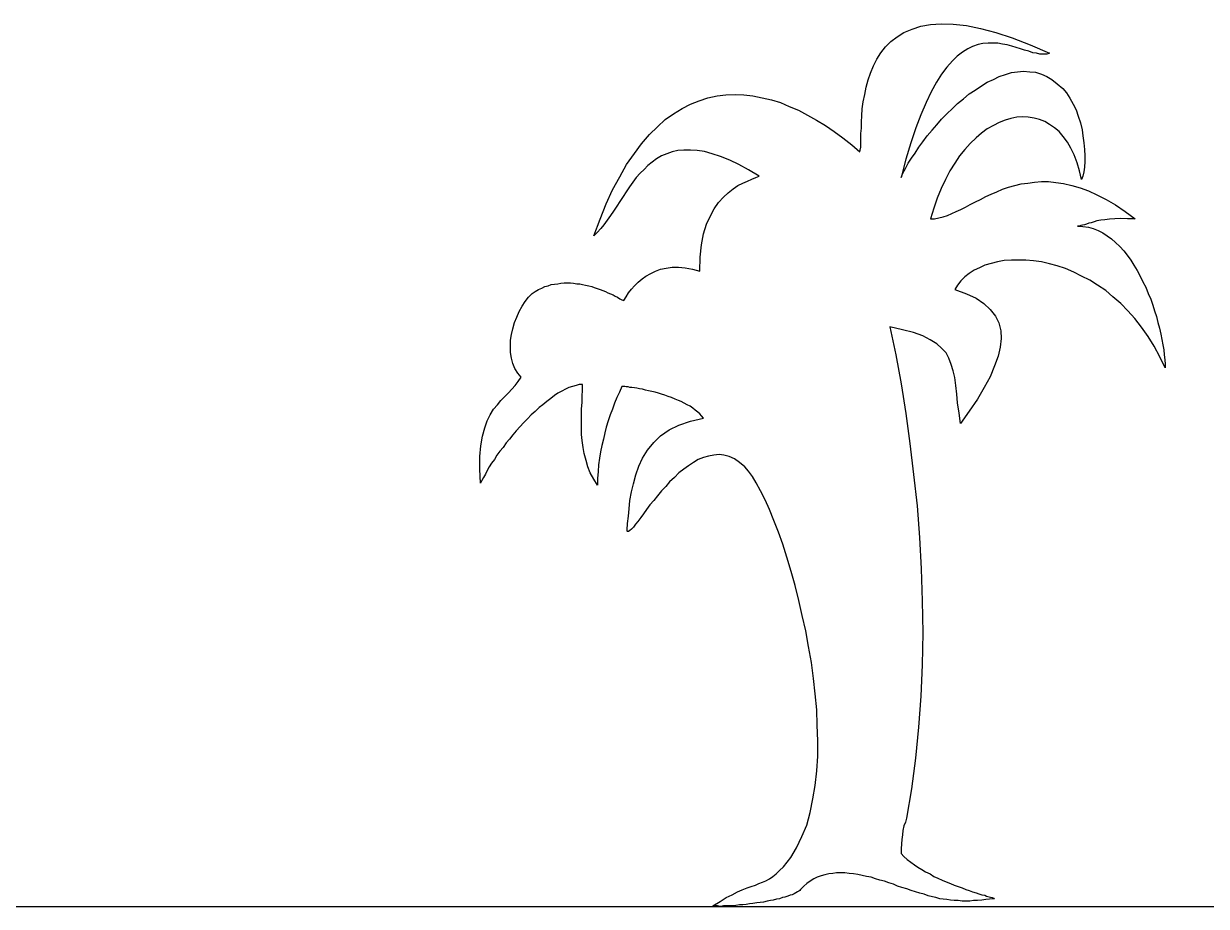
# Model space of a CAD drawing. Header units: millimetres. Extents: x 87938 to 265635, y 330093 to 434310.
# Drawn here: x 240522 to 250663, y 365241 to 372806 of the extents above; entities that cross this region are included whole.
import ezdxf

# ---------------------------------------------------------------- set-up
doc = ezdxf.new("R2010")
doc.units = ezdxf.units.MM
doc.layers.add('www.cad-blocks.net', color=7, linetype='Continuous')

# ---------------------------------------------------------------- blocks, each defined once
blk = doc.blocks.new('A$C131A122F')
at = {"linetype": 'Continuous'}
for p, q in [((3635, 7490), (3705, 7518)), ((3705, 7518), (3780, 7543)), ((3780, 7543), (3863, 7556)), ((3863, 7556), (3954, 7564)), ((3954, 7564), (4058, 7560)), ((4058, 7560), (4170, 7548)), ((4170, 7548), (4290, 7523)), ((4290, 7523), (4423, 7490)), ((3477, 7365), (3523, 7411)), ((3523, 7411), (3577, 7452)), ((3577, 7452), (3635, 7490)), ((4423, 7490), (4564, 7444)), ((4564, 7444), (4718, 7382)), ((3402, 7261), (3436, 7315)), ((3436, 7315), (3477, 7365)), ((4137, 7319), (4091, 7286)), ((4183, 7348), (4137, 7319)), ((4224, 7369), (4183, 7348)), ((4270, 7386), (4224, 7369)), ((4311, 7394), (4270, 7386)), ((4357, 7398), (4311, 7394)), ((4398, 7398), (4357, 7398)), ((4440, 7398), (4398, 7398)), ((4481, 7390), (4440, 7398)), ((4519, 7382), (4481, 7390)), ((4560, 7373), (4519, 7382)), ((4597, 7361), (4560, 7373)), ((4635, 7348), (4597, 7361)), ((4668, 7336), (4635, 7348)), ((4705, 7328), (4668, 7336)), ((4739, 7315), (4705, 7328)), ((4718, 7382), (4884, 7311)), ((4772, 7311), (4739, 7315)), ((4801, 7303), (4772, 7311)), ((4830, 7303), (4801, 7303)), ((4859, 7303), (4830, 7303)), ((4884, 7311), (4859, 7303)), ((3349, 7141), (3373, 7203)), ((3373, 7203), (3402, 7261)), ((4050, 7245), (4004, 7191)), ((4091, 7286), (4050, 7245)), ((3328, 7083), (3349, 7141)), ((3958, 7133), (3913, 7062)), ((4004, 7191), (3958, 7133)), ((4402, 7087), (4452, 7112)), ((4452, 7112), (4506, 7129)), ((4506, 7129), (4556, 7145)), ((4556, 7145), (4610, 7153)), ((4610, 7153), (4660, 7158)), ((4660, 7158), (4714, 7153)), ((4714, 7153), (4763, 7149)), ((4763, 7149), (4813, 7133)), ((4813, 7133), (4859, 7112)), ((4859, 7112), (4904, 7087)), ((3299, 6958), (3311, 7021)), ((3311, 7021), (3328, 7083)), ((3913, 7062), (3867, 6979)), ((4245, 6996), (4299, 7033)), ((4299, 7033), (4348, 7062)), ((4348, 7062), (4402, 7087)), ((4904, 7087), (4950, 7050)), ((4950, 7050), (4996, 7008)), ((4996, 7008), (5029, 6971)), ((1805, 6875), (1880, 6904)), ((1880, 6904), (1954, 6929)), ((1954, 6929), (2033, 6946)), ((2033, 6946), (2108, 6954)), ((2108, 6954), (2187, 6958)), ((2187, 6958), (2261, 6954)), ((2261, 6954), (2340, 6946)), ((2340, 6946), (2419, 6929)), ((2419, 6929), (2498, 6913)), ((2498, 6913), (2577, 6888)), ((3278, 6834), (3286, 6896)), ((3286, 6896), (3299, 6958)), ((3867, 6979), (3826, 6888)), ((4095, 6879), (4145, 6921)), ((4145, 6921), (4195, 6963)), ((4195, 6963), (4245, 6996)), ((5029, 6971), (5058, 6925)), ((5058, 6925), (5087, 6875)), ((1660, 6792), (1734, 6838)), ((1734, 6838), (1805, 6875)), ((2577, 6888), (2651, 6855)), ((2651, 6855), (2730, 6822)), ((2730, 6822), (2809, 6780)), ((3274, 6776), (3278, 6834)), ((3826, 6888), (3780, 6784)), ((4004, 6792), (4050, 6838)), ((4050, 6838), (4095, 6879)), ((5087, 6875), (5112, 6826)), ((5112, 6826), (5128, 6772)), ((1523, 6680), (1589, 6743)), ((1589, 6743), (1660, 6792)), ((2809, 6780), (2884, 6738)), ((2884, 6738), (2963, 6693)), ((2963, 6693), (3037, 6639)), ((3270, 6722), (3274, 6776)), ((3270, 6668), (3270, 6722)), ((3780, 6784), (3738, 6672)), ((3876, 6651), (3917, 6697)), ((3917, 6697), (3958, 6747)), ((3958, 6747), (4004, 6792)), ((4402, 6693), (4348, 6664)), ((4452, 6718), (4402, 6693)), ((4502, 6738), (4452, 6718)), ((4552, 6751), (4502, 6738)), ((4602, 6763), (4552, 6751)), ((4651, 6767), (4602, 6763)), ((4701, 6763), (4651, 6767)), ((4751, 6755), (4701, 6763)), ((4797, 6743), (4751, 6755)), ((4842, 6726), (4797, 6743)), ((4884, 6701), (4842, 6726)), ((4925, 6672), (4884, 6701)), ((5128, 6772), (5149, 6714)), ((5149, 6714), (5162, 6655)), ((1386, 6535), (1452, 6614)), ((1452, 6614), (1523, 6680)), ((3037, 6639), (3112, 6585)), ((3265, 6622), (3270, 6668)), ((3265, 6577), (3265, 6622)), ((3738, 6672), (3693, 6543)), ((3797, 6552), (3834, 6602)), ((3834, 6602), (3876, 6651)), ((4299, 6626), (4253, 6585)), ((4348, 6664), (4299, 6626)), ((4967, 6639), (4925, 6672)), ((5000, 6597), (4967, 6639)), ((5037, 6548), (5000, 6597)), ((5162, 6655), (5170, 6602)), ((5170, 6602), (5178, 6543)), ((1324, 6452), (1386, 6535)), ((3112, 6585), (3187, 6527)), ((3187, 6527), (3257, 6465)), ((3261, 6481), (3265, 6506)), ((3265, 6539), (3265, 6577)), ((3265, 6506), (3265, 6539)), ((3693, 6543), (3651, 6402)), ((3730, 6456), (3763, 6506)), ((3763, 6506), (3797, 6552)), ((4203, 6539), (4158, 6485)), ((4253, 6585), (4203, 6539)), ((5066, 6498), (5037, 6548)), ((5095, 6440), (5066, 6498)), ((5178, 6543), (5183, 6485)), ((1257, 6357), (1324, 6452)), ((1514, 6407), (1477, 6378)), ((1556, 6431), (1514, 6407)), ((1602, 6448), (1556, 6431)), ((1647, 6465), (1602, 6448)), ((1697, 6477), (1647, 6465)), ((1747, 6481), (1697, 6477)), ((1805, 6481), (1747, 6481)), ((1863, 6477), (1805, 6481)), ((1925, 6469), (1863, 6477)), ((1992, 6448), (1925, 6469)), ((2062, 6427), (1992, 6448)), ((2141, 6394), (2062, 6427)), ((2220, 6357), (2141, 6394)), ((3257, 6465), (3261, 6481)), ((3651, 6402), (3610, 6245)), ((3672, 6369), (3701, 6411)), ((3701, 6411), (3730, 6456)), ((4112, 6431), (4070, 6369)), ((4158, 6485), (4112, 6431)), ((5120, 6373), (5095, 6440)), ((5183, 6485), (5187, 6431)), ((5187, 6431), (5187, 6382)), ((1199, 6253), (1257, 6357)), ((1407, 6315), (1373, 6282)), ((1440, 6348), (1407, 6315)), ((1477, 6378), (1440, 6348)), ((2303, 6311), (2220, 6357)), ((2394, 6257), (2303, 6311)), ((3626, 6282), (3647, 6323)), ((3647, 6323), (3672, 6369)), ((4029, 6303), (3992, 6228)), ((4070, 6369), (4029, 6303)), ((5141, 6303), (5120, 6373)), ((5158, 6228), (5141, 6303)), ((5178, 6295), (5170, 6257)), ((5183, 6336), (5178, 6295)), ((5187, 6382), (5183, 6336)), ((1137, 6141), (1199, 6253)), ((1311, 6207), (1282, 6166)), ((1340, 6245), (1311, 6207)), ((1373, 6282), (1340, 6245)), ((2212, 6178), (2253, 6199)), ((2253, 6199), (2294, 6216)), ((2294, 6216), (2332, 6232)), ((2332, 6232), (2365, 6245)), ((2365, 6245), (2394, 6257)), ((3610, 6245), (3626, 6282)), ((3992, 6228), (3954, 6153)), ((4585, 6178), (4639, 6191)), ((4639, 6191), (4697, 6199)), ((4697, 6199), (4755, 6207)), ((4755, 6207), (4813, 6211)), ((4813, 6211), (4875, 6211)), ((4875, 6211), (4938, 6203)), ((4938, 6203), (5004, 6195)), ((5004, 6195), (5075, 6178)), ((5170, 6257), (5158, 6228)), ((1083, 6021), (1137, 6141)), ((1253, 6124), (1228, 6083)), ((1282, 6166), (1253, 6124)), ((2087, 6079), (2129, 6116)), ((2129, 6116), (2170, 6149)), ((2170, 6149), (2212, 6178)), ((3954, 6153), (3921, 6070)), ((4336, 6083), (4382, 6104)), ((4382, 6104), (4432, 6124)), ((4432, 6124), (4481, 6145)), ((4481, 6145), (4531, 6162)), ((4531, 6162), (4585, 6178)), ((5075, 6178), (5145, 6158)), ((5145, 6158), (5216, 6133)), ((5216, 6133), (5290, 6099)), ((5290, 6099), (5369, 6058)), ((1029, 5888), (1083, 6021)), ((1174, 6000), (1145, 5958)), ((1199, 6041), (1174, 6000)), ((1228, 6083), (1199, 6041)), ((2008, 5979), (2046, 6033)), ((2046, 6033), (2087, 6079)), ((3892, 5983), (3863, 5892)), ((3921, 6070), (3892, 5983)), ((4124, 5971), (4162, 5992)), ((4162, 5992), (4203, 6016)), ((4203, 6016), (4249, 6037)), ((4249, 6037), (4290, 6058)), ((4290, 6058), (4336, 6083)), ((5369, 6058), (5448, 6012)), ((5448, 6012), (5531, 5954)), ((975, 5747), (1029, 5888)), ((1120, 5921), (1091, 5880)), ((1145, 5958), (1120, 5921)), ((1942, 5846), (1975, 5917)), ((1975, 5917), (2008, 5979)), ((3863, 5892), (3896, 5892)), ((3896, 5892), (3933, 5900)), ((3933, 5900), (3971, 5909)), ((3971, 5909), (4008, 5921)), ((4008, 5921), (4045, 5938)), ((4045, 5938), (4083, 5954)), ((4083, 5954), (4124, 5971)), ((5357, 5884), (5324, 5880)), ((5398, 5888), (5357, 5884)), ((5444, 5892), (5398, 5888)), ((5494, 5896), (5444, 5892)), ((5552, 5892), (5494, 5896)), ((5531, 5954), (5618, 5892)), ((5618, 5892), (5552, 5892)), ((1037, 5809), (1004, 5776)), ((1062, 5842), (1037, 5809)), ((1091, 5880), (1062, 5842)), ((1917, 5763), (1942, 5846)), ((5141, 5830), (5124, 5830)), ((5124, 5830), (5170, 5826)), ((5153, 5834), (5141, 5830)), ((5166, 5838), (5153, 5834)), ((5183, 5842), (5166, 5838)), ((5170, 5826), (5216, 5822)), ((5199, 5846), (5183, 5842)), ((5220, 5855), (5199, 5846)), ((5216, 5822), (5257, 5809)), ((5240, 5859), (5220, 5855)), ((5265, 5867), (5240, 5859)), ((5257, 5809), (5299, 5792)), ((5290, 5875), (5265, 5867)), ((5324, 5880), (5290, 5875)), ((5299, 5792), (5340, 5772)), ((1004, 5776), (975, 5747)), ((1900, 5668), (1917, 5763)), ((5340, 5772), (5378, 5747)), ((5378, 5747), (5415, 5722)), ((5415, 5722), (5448, 5689)), ((5448, 5689), (5485, 5655)), ((1888, 5564), (1900, 5668)), ((5485, 5655), (5519, 5618)), ((5519, 5618), (5548, 5581)), ((5548, 5581), (5581, 5539)), ((1597, 5469), (1647, 5477)), ((1647, 5477), (1701, 5477)), ((1701, 5477), (1759, 5473)), ((1884, 5444), (1888, 5564)), ((4328, 5494), (4282, 5473)), ((4382, 5510), (4328, 5494)), ((4436, 5523), (4382, 5510)), ((4494, 5535), (4436, 5523)), ((4556, 5539), (4494, 5535)), ((4618, 5539), (4556, 5539)), ((4680, 5539), (4618, 5539)), ((4747, 5531), (4680, 5539)), ((4813, 5523), (4747, 5531)), ((4884, 5506), (4813, 5523)), ((4950, 5490), (4884, 5506)), ((5021, 5465), (4950, 5490)), ((5581, 5539), (5606, 5494)), ((5606, 5494), (5635, 5448)), ((1357, 5348), (1390, 5378)), ((1390, 5378), (1423, 5402)), ((1423, 5402), (1465, 5423)), ((1465, 5423), (1506, 5444)), ((1506, 5444), (1548, 5460)), ((1548, 5460), (1597, 5469)), ((1759, 5473), (1822, 5460)), ((1822, 5460), (1884, 5444)), ((4158, 5394), (4124, 5361)), ((4195, 5423), (4158, 5394)), ((4236, 5452), (4195, 5423)), ((4282, 5473), (4236, 5452)), ((5091, 5436), (5021, 5465)), ((5158, 5402), (5091, 5436)), ((5228, 5365), (5158, 5402)), ((5635, 5448), (5660, 5402)), ((5660, 5402), (5684, 5353)), ((473, 5270), (502, 5286)), ((502, 5286), (531, 5299)), ((531, 5299), (556, 5311)), ((556, 5311), (585, 5319)), ((585, 5319), (610, 5328)), ((610, 5328), (639, 5332)), ((639, 5332), (668, 5336)), ((668, 5336), (693, 5340)), ((693, 5340), (722, 5344)), ((722, 5344), (747, 5344)), ((747, 5344), (776, 5344)), ((776, 5344), (801, 5340)), ((801, 5340), (830, 5336)), ((830, 5336), (855, 5336)), ((855, 5336), (880, 5328)), ((880, 5328), (904, 5324)), ((904, 5324), (934, 5319)), ((934, 5319), (958, 5311)), ((958, 5311), (979, 5303)), ((979, 5303), (1004, 5295)), ((1004, 5295), (1029, 5286)), ((1029, 5286), (1054, 5278)), ((1054, 5278), (1075, 5270)), ((1274, 5257), (1299, 5290)), ((1299, 5290), (1324, 5319)), ((1324, 5319), (1357, 5348)), ((4095, 5324), (4070, 5286)), ((4070, 5286), (4170, 5249)), ((4124, 5361), (4095, 5324)), ((5295, 5324), (5228, 5365)), ((5365, 5278), (5295, 5324)), ((5427, 5224), (5365, 5278)), ((5684, 5353), (5709, 5307)), ((5709, 5307), (5730, 5253)), ((361, 5145), (386, 5183)), ((386, 5183), (415, 5220)), ((415, 5220), (448, 5253)), ((448, 5253), (473, 5270)), ((1075, 5270), (1095, 5257)), ((1095, 5257), (1120, 5249)), ((1120, 5249), (1141, 5240)), ((1141, 5240), (1158, 5228)), ((1158, 5228), (1178, 5220)), ((1178, 5220), (1199, 5207)), ((1199, 5207), (1216, 5199)), ((1216, 5199), (1232, 5191)), ((1232, 5191), (1253, 5224)), ((1253, 5224), (1274, 5257)), ((4170, 5249), (4253, 5211)), ((4253, 5211), (4319, 5166)), ((5494, 5166), (5427, 5224)), ((5730, 5253), (5751, 5203)), ((5751, 5203), (5768, 5153)), ((315, 5050), (336, 5099)), ((336, 5099), (361, 5145)), ((4319, 5166), (4373, 5116)), ((4373, 5116), (4419, 5058)), ((5556, 5104), (5494, 5166)), ((5614, 5037), (5556, 5104)), ((5768, 5153), (5784, 5104)), ((5784, 5104), (5801, 5054)), ((282, 4950), (295, 5004)), ((295, 5004), (315, 5050)), ((4419, 5058), (4448, 5000)), ((4448, 5000), (4465, 4933)), ((5672, 4963), (5614, 5037)), ((5801, 5054), (5813, 5004)), ((5813, 5004), (5826, 4954)), ((261, 4851), (270, 4900)), ((270, 4900), (282, 4950)), ((3622, 4942), (3514, 4967)), ((3514, 4967), (3564, 4726)), ((3718, 4917), (3622, 4942)), ((3797, 4888), (3718, 4917)), ((3859, 4855), (3797, 4888)), ((4465, 4933), (4469, 4867)), ((5730, 4884), (5672, 4963)), ((5780, 4801), (5730, 4884)), ((5826, 4954), (5838, 4904)), ((5838, 4904), (5846, 4859)), ((261, 4796), (261, 4851)), ((261, 4747), (261, 4796)), ((3917, 4821), (3859, 4855)), ((3958, 4784), (3917, 4821)), ((3996, 4743), (3958, 4784)), ((4460, 4792), (4444, 4714)), ((4469, 4867), (4460, 4792)), ((5830, 4709), (5780, 4801)), ((5846, 4859), (5855, 4813)), ((5855, 4813), (5863, 4768)), ((5863, 4768), (5867, 4726)), ((270, 4697), (261, 4747)), ((282, 4651), (270, 4697)), ((3564, 4726), (3610, 4477)), ((4021, 4697), (3996, 4743)), ((4041, 4643), (4021, 4697)), ((4444, 4714), (4411, 4631)), ((5875, 4614), (5830, 4709)), ((5867, 4726), (5871, 4684)), ((5871, 4684), (5875, 4647)), ((299, 4610), (282, 4651)), ((324, 4568), (299, 4610)), ((353, 4535), (324, 4568)), ((4058, 4589), (4041, 4643)), ((4070, 4531), (4058, 4589)), ((4411, 4631), (4373, 4539)), ((5875, 4647), (5875, 4614)), ((274, 4431), (303, 4465)), ((303, 4465), (328, 4498)), ((328, 4498), (353, 4535)), ((826, 4465), (792, 4456)), ((851, 4473), (826, 4465)), ((880, 4473), (851, 4473)), ((880, 4423), (880, 4473)), ((3610, 4477), (3651, 4224)), ((4079, 4465), (4070, 4531)), ((4087, 4390), (4079, 4465)), ((4373, 4539), (4324, 4448)), ((178, 4336), (212, 4369)), ((212, 4369), (245, 4402)), ((245, 4402), (274, 4431)), ((639, 4377), (606, 4353)), ((668, 4398), (639, 4377)), ((701, 4415), (668, 4398)), ((734, 4431), (701, 4415)), ((763, 4448), (734, 4431)), ((792, 4456), (763, 4448)), ((875, 4373), (880, 4423)), ((875, 4319), (875, 4373)), ((1174, 4361), (1154, 4311)), ((1195, 4407), (1174, 4361)), ((1216, 4456), (1195, 4407)), ((1220, 4456), (1216, 4456)), ((1228, 4456), (1220, 4456)), ((1241, 4456), (1228, 4456)), ((1253, 4452), (1241, 4456)), ((1270, 4452), (1253, 4452)), ((1286, 4448), (1270, 4452)), ((1303, 4448), (1286, 4448)), ((1324, 4444), (1303, 4448)), ((1344, 4440), (1324, 4444)), ((1369, 4436), (1344, 4440)), ((1394, 4431), (1369, 4436)), ((1419, 4423), (1394, 4431)), ((1444, 4419), (1419, 4423)), ((1473, 4411), (1444, 4419)), ((1502, 4407), (1473, 4411)), ((1531, 4398), (1502, 4407)), ((1556, 4390), (1531, 4398)), ((1585, 4382), (1556, 4390)), ((1614, 4369), (1585, 4382)), ((1643, 4361), (1614, 4369)), ((1672, 4348), (1643, 4361)), ((4095, 4315), (4087, 4390)), ((4324, 4448), (4265, 4348)), ((87, 4212), (116, 4261)), ((116, 4261), (149, 4299)), ((149, 4299), (178, 4336)), ((506, 4274), (473, 4241)), ((539, 4299), (506, 4274)), ((573, 4328), (539, 4299)), ((606, 4353), (573, 4328)), ((871, 4265), (875, 4319)), ((871, 4212), (871, 4265)), ((1137, 4261), (1116, 4212)), ((1154, 4311), (1137, 4261)), ((1701, 4336), (1672, 4348)), ((1726, 4328), (1701, 4336)), ((1751, 4311), (1726, 4328)), ((1776, 4299), (1751, 4311)), ((1801, 4286), (1776, 4299)), ((1826, 4270), (1801, 4286)), ((1846, 4253), (1826, 4270)), ((4108, 4228), (4095, 4315)), ((4265, 4348), (4195, 4245)), ((41, 4100), (62, 4162)), ((62, 4162), (87, 4212)), ((407, 4178), (373, 4145)), ((440, 4212), (407, 4178)), ((473, 4241), (440, 4212)), ((871, 4158), (871, 4212)), ((1099, 4162), (1083, 4108)), ((1116, 4212), (1099, 4162)), ((1805, 4158), (1917, 4183)), ((1867, 4236), (1846, 4253)), ((1884, 4220), (1867, 4236)), ((1900, 4203), (1884, 4220)), ((1917, 4183), (1900, 4203)), ((3651, 4224), (3685, 3967)), ((4120, 4137), (4108, 4228)), ((4195, 4245), (4120, 4137)), ((21, 4029), (41, 4100)), ((311, 4075), (282, 4041)), ((344, 4112), (311, 4075)), ((373, 4145), (344, 4112)), ((871, 4104), (871, 4158)), ((871, 4045), (871, 4104)), ((1070, 4058), (1058, 4004)), ((1083, 4108), (1070, 4058)), ((1548, 4033), (1622, 4083)), ((1622, 4083), (1705, 4124)), ((1705, 4124), (1805, 4158)), ((8, 3946), (21, 4029)), ((224, 3971), (199, 3933)), ((253, 4004), (224, 3971)), ((282, 4041), (253, 4004)), ((875, 3992), (871, 4045)), ((884, 3933), (875, 3992)), ((1058, 4004), (1046, 3950)), ((1436, 3909), (1490, 3975)), ((1490, 3975), (1548, 4033)), ((3685, 3967), (3718, 3701)), ((0, 3855), (8, 3946)), ((0, 3747), (0, 3855)), ((145, 3867), (124, 3830)), ((170, 3900), (145, 3867)), ((199, 3933), (170, 3900)), ((892, 3880), (884, 3933)), ((909, 3821), (892, 3880)), ((1033, 3896), (1025, 3842)), ((1046, 3950), (1033, 3896)), ((1394, 3842), (1436, 3909)), ((1958, 3859), (1917, 3846)), ((2004, 3867), (1958, 3859)), ((2050, 3871), (2004, 3867)), ((2091, 3867), (2050, 3871)), ((2137, 3855), (2091, 3867)), ((2182, 3834), (2137, 3855)), ((79, 3768), (62, 3734)), ((99, 3797), (79, 3768)), ((124, 3830), (99, 3797)), ((925, 3768), (909, 3821)), ((946, 3714), (925, 3768)), ((1017, 3784), (1012, 3726)), ((1025, 3842), (1017, 3784)), ((1336, 3697), (1361, 3772)), ((1361, 3772), (1394, 3842)), ((1788, 3776), (1747, 3747)), ((1830, 3805), (1788, 3776)), ((1871, 3830), (1830, 3805)), ((1917, 3846), (1871, 3830)), ((2224, 3805), (2182, 3834)), ((2270, 3768), (2224, 3805)), ((2303, 3730), (2270, 3768)), ((4, 3626), (0, 3747)), ((16, 3651), (4, 3626)), ((29, 3676), (16, 3651)), ((46, 3705), (29, 3676)), ((62, 3734), (46, 3705)), ((975, 3660), (946, 3714)), ((1008, 3610), (975, 3660)), ((1012, 3726), (1008, 3668)), ((1008, 3668), (1008, 3610)), ((1315, 3622), (1336, 3697)), ((1668, 3676), (1626, 3639)), ((1705, 3714), (1668, 3676)), ((1747, 3747), (1705, 3714)), ((2336, 3685), (2303, 3730)), ((2369, 3631), (2336, 3685)), ((3718, 3701), (3747, 3432)), ((1286, 3477), (1299, 3552)), ((1299, 3552), (1315, 3622)), ((1556, 3560), (1523, 3519)), ((1593, 3597), (1556, 3560)), ((1626, 3639), (1593, 3597)), ((2406, 3560), (2369, 3631)), ((2444, 3485), (2406, 3560)), ((1278, 3407), (1286, 3477)), ((1490, 3477), (1456, 3440)), ((1523, 3519), (1490, 3477)), ((2481, 3402), (2444, 3485)), ((1274, 3344), (1278, 3407)), ((1402, 3365), (1378, 3332)), ((1427, 3402), (1402, 3365)), ((1456, 3440), (1427, 3402)), ((2519, 3307), (2481, 3402)), ((3747, 3432), (3768, 3162)), ((1261, 3228), (1266, 3282)), ((1266, 3282), (1274, 3344)), ((1315, 3249), (1299, 3232)), ((1332, 3274), (1315, 3249)), ((1353, 3299), (1332, 3274)), ((1378, 3332), (1353, 3299)), ((2560, 3207), (2519, 3307)), ((1261, 3216), (1261, 3228)), ((1266, 3212), (1261, 3216)), ((1274, 3212), (1266, 3212)), ((1286, 3220), (1274, 3212)), ((1299, 3232), (1286, 3220)), ((2597, 3104), (2560, 3207)), ((3768, 3162), (3784, 2892)), ((2631, 2992), (2597, 3104)), ((2668, 2871), (2631, 2992)), ((2701, 2751), (2668, 2871)), ((3784, 2892), (3792, 2618)), ((2734, 2622), (2701, 2751)), ((2763, 2494), (2734, 2622)), ((3792, 2618), (3797, 2344)), ((2793, 2361), (2763, 2494)), ((2817, 2228), (2793, 2361)), ((3797, 2344), (3792, 2070)), ((2842, 2091), (2817, 2228)), ((2859, 1954), (2842, 2091)), ((3792, 2070), (3780, 1801)), ((2875, 1822), (2859, 1954)), ((2888, 1685), (2875, 1822)), ((3780, 1801), (3759, 1535)), ((2892, 1552), (2888, 1685)), ((2896, 1419), (2892, 1552)), ((3759, 1535), (3734, 1270)), ((2896, 1286), (2896, 1419)), ((2888, 1162), (2896, 1286)), ((3734, 1270), (3701, 1008)), ((2875, 1037), (2888, 1162)), ((2855, 921), (2875, 1037)), ((2830, 805), (2855, 921)), ((3701, 1008), (3656, 755)), ((2801, 697), (2830, 805)), ((3647, 722), (3635, 689)), ((3656, 755), (3647, 722)), ((2759, 598), (2801, 697)), ((3622, 614), (3618, 573)), ((3626, 651), (3622, 614)), ((3635, 689), (3626, 651)), ((2714, 502), (2759, 598)), ((3614, 535), (3610, 494)), ((3618, 573), (3614, 535)), ((2602, 340), (2664, 419)), ((2664, 419), (2714, 502)), ((3610, 494), (3610, 452)), ((3610, 452), (3635, 427)), ((3635, 427), (3664, 402)), ((2539, 278), (2568, 307)), ((2568, 307), (2602, 340)), ((3664, 402), (3693, 378)), ((3693, 378), (3726, 357)), ((3726, 357), (3755, 336)), ((3755, 336), (3788, 315)), ((3788, 315), (3821, 295)), ((2390, 195), (2423, 207)), ((2423, 207), (2452, 220)), ((2452, 220), (2481, 236)), ((2481, 236), (2510, 257)), ((2510, 257), (2539, 278)), ((2830, 216), (2801, 195)), ((2863, 236), (2830, 216)), ((2892, 249), (2863, 236)), ((2925, 261), (2892, 249)), ((2958, 270), (2925, 261)), ((2992, 278), (2958, 270)), ((3025, 282), (2992, 278)), ((3058, 286), (3025, 282)), ((3095, 286), (3058, 286)), ((3129, 286), (3095, 286)), ((3166, 282), (3129, 286)), ((3203, 278), (3166, 282)), ((3241, 274), (3203, 278)), ((3278, 266), (3241, 274)), ((3315, 257), (3278, 266)), ((3353, 249), (3315, 257)), ((3390, 236), (3353, 249)), ((3427, 224), (3390, 236)), ((3469, 216), (3427, 224)), ((3506, 203), (3469, 216)), ((3544, 191), (3506, 203)), ((3821, 295), (3859, 278)), ((3859, 278), (3892, 257)), ((3892, 257), (3925, 241)), ((3925, 241), (3963, 224)), ((3963, 224), (3996, 211)), ((3996, 211), (4033, 195)), ((2162, 99), (2207, 124)), ((2207, 124), (2249, 141)), ((2249, 141), (2290, 158)), ((2290, 158), (2324, 170)), ((2324, 170), (2361, 183)), ((2361, 183), (2390, 195)), ((2693, 108), (2676, 99)), ((2709, 116), (2693, 108)), ((2722, 124), (2709, 116)), ((2734, 129), (2722, 124)), ((2743, 137), (2734, 129)), ((2747, 145), (2743, 137)), ((2776, 174), (2747, 145)), ((2801, 195), (2776, 174)), ((3581, 174), (3544, 191)), ((3618, 162), (3581, 174)), ((3660, 149), (3618, 162)), ((3697, 137), (3660, 149)), ((3734, 124), (3697, 137)), ((3772, 112), (3734, 124)), ((3809, 104), (3772, 112)), ((3842, 91), (3809, 104)), ((4033, 195), (4066, 183)), ((4066, 183), (4100, 170)), ((4100, 170), (4133, 158)), ((4133, 158), (4166, 145)), ((4166, 145), (4195, 137)), ((4195, 137), (4224, 124)), ((4224, 124), (4253, 116)), ((4253, 116), (4278, 108)), ((4278, 108), (4303, 99)), ((1996, 4), (2058, 41)), ((2017, 4), (1996, 4)), ((2037, 4), (2017, 4)), ((2062, 0), (2037, 4)), ((2058, 41), (2112, 75)), ((2087, 4), (2062, 0)), ((2112, 4), (2087, 4)), ((2112, 75), (2162, 99)), ((2137, 4), (2112, 4)), ((2166, 4), (2137, 4)), ((2195, 8), (2166, 4)), ((2224, 12), (2195, 8)), ((2253, 12), (2224, 12)), ((2282, 16), (2253, 12)), ((2311, 21), (2282, 16)), ((2340, 25), (2311, 21)), ((2373, 29), (2340, 25)), ((2402, 33), (2373, 29)), ((2431, 37), (2402, 33)), ((2461, 46), (2431, 37)), ((2490, 50), (2461, 46)), ((2514, 54), (2490, 50)), ((2543, 62), (2514, 54)), ((2568, 66), (2543, 62)), ((2593, 75), (2568, 66)), ((2614, 79), (2593, 75)), ((2639, 87), (2614, 79)), ((2660, 95), (2639, 87)), ((2676, 99), (2660, 95)), ((3880, 83), (3842, 91)), ((3909, 75), (3880, 83)), ((3942, 66), (3909, 75)), ((3971, 62), (3942, 66)), ((4004, 58), (3971, 62)), ((4033, 54), (4004, 58)), ((4066, 50), (4033, 54)), ((4100, 50), (4066, 50)), ((4133, 46), (4100, 50)), ((4166, 46), (4133, 46)), ((4199, 46), (4166, 46)), ((4232, 50), (4199, 46)), ((4265, 50), (4232, 50)), ((4303, 54), (4265, 50)), ((4303, 99), (4328, 95)), ((4336, 58), (4303, 54)), ((4328, 95), (4344, 87)), ((4369, 62), (4336, 58)), ((4344, 87), (4365, 83)), ((4365, 83), (4377, 79)), ((4407, 66), (4369, 62)), ((4377, 79), (4390, 75)), ((4390, 75), (4402, 71)), ((4402, 71), (4407, 71)), ((4407, 71), (4411, 66)), ((4411, 66), (4407, 66))]:
    blk.add_line(p, q, dxfattribs=at)
blk = doc.blocks.new('format')
at = {"layer": 'www.cad-blocks.net', "color": 155, "true_color": 0x546d8e}
blk.add_line((102854, 365241), (265635, 365241), dxfattribs=at)

msp = doc.modelspace()

# ---------------------------------------------------------------- block references
msp.add_blockref('A$C131A122F', (244435, 365241))
at = {"layer": 'www.cad-blocks.net'}
msp.add_blockref('format', (0, 0), dxfattribs=at)

doc.saveas('drawing.dxf')
